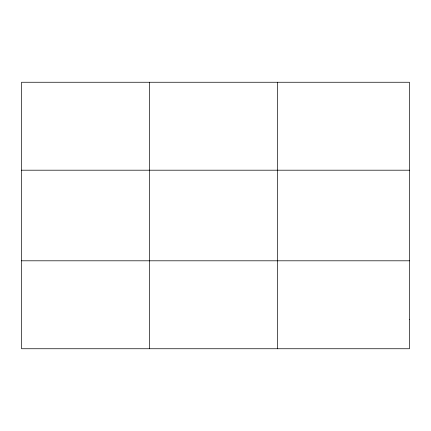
<?xml version="1.0" encoding="UTF-8"?>
<svg xmlns="http://www.w3.org/2000/svg" width="431" height="431" viewBox="0 0 431 431"><rect width="100%" height="100%" fill="white"/><g stroke="black" fill="none" stroke-linecap="round" stroke-linejoin="round"><path stroke-width="0.65" d="M149.557 82.256L149.557 348.744M277.564 82.256L277.564 348.744M21.55 170.197L409.45 170.197M21.55 260.803L409.45 260.803M409.45 319.43L409.45 348.744L21.55 348.744L21.55 82.256L409.45 82.256L409.45 319.43"/></g></svg>
